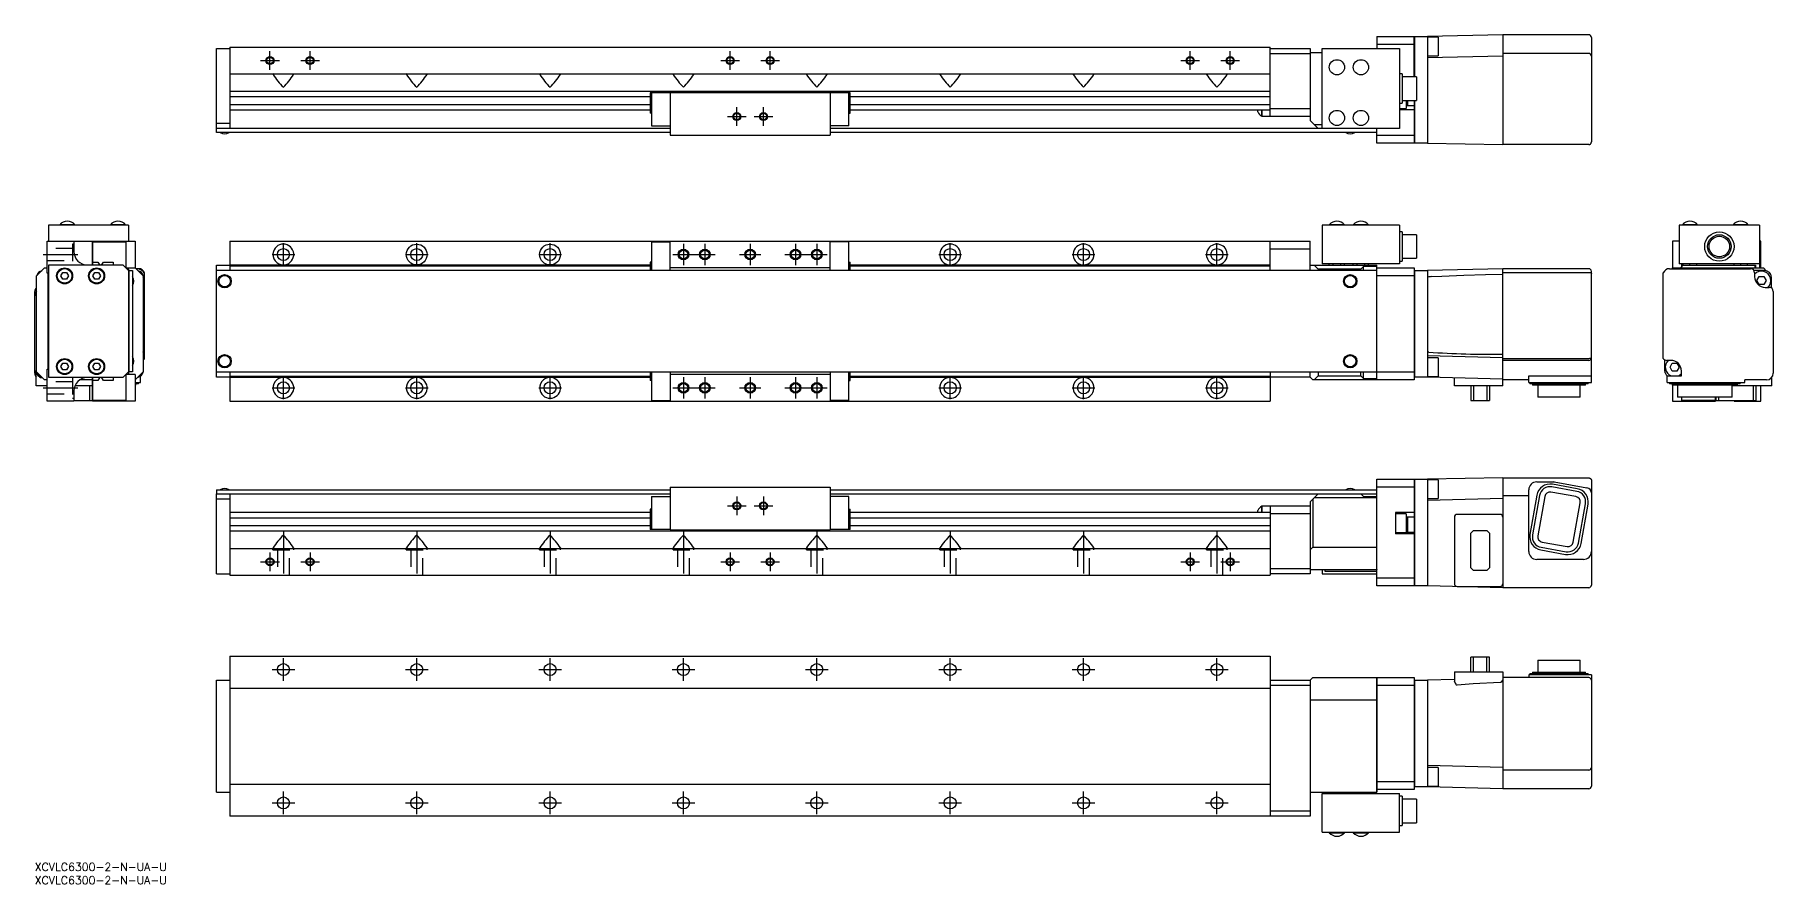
# Model space of a CAD drawing. Extents: x 0 to 652, y -8 to 311.
import ezdxf

# ---------------------------------------------------------------- set-up
doc = ezdxf.new("R2010")
doc.units = 0
doc.header["$LTSCALE"] = 0.5
doc.linetypes.add('CENTER', pattern=[50.8, 31.75, -6.35, 6.35, -6.35])
doc.linetypes.add('DASHED', pattern=[19.05, 12.7, -6.35])
for name, color, linetype in [('MSM_CENTER', 1, 'CENTER'), ('MSM_CONTINUOUS', 7, 'CONTINUOUS'), ('MSM_DASHED', 4, 'DASHED'), ('MSM_NARROW', 5, 'CONTINUOUS'), ('MSM_PART_NUMBER', 7, 'CONTINUOUS')]:
    doc.layers.add(name, color=color, linetype=linetype)
doc.styles.get("Standard").update_dxf_attribs({"font": 'txt.shx', "height": 3, "bigfont": 'bigfont.shx'})

# ---------------------------------------------------------------- blocks, each defined once
blk = doc.blocks.new('*U2')
at = {"layer": 'MSM_PART_NUMBER'}
blk.add_text('XCVLC6300-2-N-UA-U', height=3, dxfattribs=at).set_placement((0, -3))
blk = doc.blocks.new('*U3')
at = {"layer": 'MSM_PART_NUMBER'}
blk.add_text('XCVLC6300-2-N-UA-U', height=3, dxfattribs=at).set_placement((0, -8))

msp = doc.modelspace()

# ---------------------------------------------------------------- linework, layer by layer
at = {"layer": 'MSM_CENTER'}
for p, q in [((84.69, 300.9), (91.69, 300.9)), ((88.19, 297.4), (88.19, 304.4)), ((99.69, 300.9), (106.69, 300.9)), ((103.19, 297.4), (103.19, 304.4)), ((257.19, 300.9), (264.19, 300.9)), ((260.69, 297.4), (260.69, 304.4)), ((272.19, 300.9), (279.19, 300.9)), ((275.69, 297.4), (275.69, 304.4)), ((429.69, 300.9), (436.69, 300.9)), ((433.19, 297.4), (433.19, 304.4)), ((444.69, 300.9), (451.69, 300.9)), ((448.19, 297.4), (448.19, 304.4)), ((263.19, 276.4), (263.19, 283.4)), ((273.19, 276.4), (273.19, 283.4)), ((259.69, 279.9), (266.69, 279.9)), ((269.69, 279.9), (276.69, 279.9)), ((3.2, 228.17), (16.2, 228.17)), ((88.94, 228.17), (97.44, 228.17)), ((93.19, 223.92), (93.19, 232.42)), ((138.94, 228.17), (147.44, 228.17)), ((143.19, 223.92), (143.19, 232.42)), ((188.94, 228.17), (197.44, 228.17)), ((193.19, 223.92), (193.19, 232.42)), ((239.19, 228.17), (255.19, 228.17)), ((243.19, 232.17), (243.19, 224.17)), ((251.19, 232.17), (251.19, 224.17)), ((264.19, 228.17), (272.19, 228.17)), ((268.19, 232.17), (268.19, 224.17)), ((281.19, 228.17), (297.19, 228.17)), ((285.19, 232.17), (285.19, 224.17)), ((293.19, 232.17), (293.19, 224.17)), ((338.94, 228.17), (347.44, 228.17)), ((343.19, 223.92), (343.19, 232.42)), ((388.94, 228.17), (397.44, 228.17)), ((393.19, 223.92), (393.19, 232.42)), ((438.94, 228.17), (447.44, 228.17)), ((443.19, 223.92), (443.19, 232.42)), ((3.2, 178.17), (16.2, 178.17)), ((88.94, 178.17), (97.44, 178.17)), ((93.19, 173.92), (93.19, 182.42)), ((138.94, 178.17), (147.44, 178.17)), ((143.19, 173.92), (143.19, 182.42)), ((188.94, 178.17), (197.44, 178.17)), ((193.19, 173.92), (193.19, 182.42)), ((239.19, 178.17), (255.19, 178.17)), ((243.19, 182.17), (243.19, 174.17)), ((251.19, 182.17), (251.19, 174.17)), ((264.19, 178.17), (272.19, 178.17)), ((268.19, 182.17), (268.19, 174.17)), ((281.19, 178.17), (297.19, 178.17)), ((285.19, 182.17), (285.19, 174.17)), ((293.19, 182.17), (293.19, 174.17)), ((338.94, 178.17), (347.44, 178.17)), ((343.19, 173.92), (343.19, 182.42)), ((388.94, 178.17), (397.44, 178.17)), ((393.19, 173.92), (393.19, 182.42)), ((438.94, 178.17), (447.44, 178.17)), ((443.19, 173.92), (443.19, 182.42)), ((263.19, 137.42), (263.19, 130.42)), ((273.19, 137.42), (273.19, 130.42)), ((259.69, 133.92), (266.69, 133.92)), ((269.69, 133.92), (276.69, 133.92)), ((93.19, 124.42), (93.19, 105.92)), ((143.19, 124.42), (143.19, 105.92)), ((193.19, 124.42), (193.19, 105.92)), ((243.19, 124.42), (243.19, 105.92)), ((293.19, 124.42), (293.19, 105.92)), ((343.19, 124.42), (343.19, 105.92)), ((393.19, 124.42), (393.19, 105.92)), ((443.19, 124.42), (443.19, 105.92)), ((84.69, 112.92), (91.69, 112.92)), ((88.19, 116.42), (88.19, 109.42)), ((99.69, 112.92), (106.69, 112.92)), ((103.19, 116.42), (103.19, 109.42)), ((257.19, 112.92), (264.19, 112.92)), ((260.69, 116.42), (260.69, 109.42)), ((272.19, 112.92), (279.19, 112.92)), ((275.69, 116.42), (275.69, 109.42)), ((429.69, 112.92), (436.69, 112.92)), ((433.19, 116.42), (433.19, 109.42)), ((444.69, 112.92), (451.69, 112.92)), ((448.19, 116.42), (448.19, 109.42)), ((88.94, 72.5), (97.44, 72.5)), ((93.19, 68.25), (93.19, 76.75)), ((138.94, 72.5), (147.44, 72.5)), ((143.19, 68.25), (143.19, 76.75)), ((188.94, 72.5), (197.44, 72.5)), ((193.19, 68.25), (193.19, 76.75)), ((238.94, 72.5), (247.44, 72.5)), ((243.19, 68.25), (243.19, 76.75)), ((288.94, 72.5), (297.44, 72.5)), ((293.19, 68.25), (293.19, 76.75)), ((338.94, 72.5), (347.44, 72.5)), ((343.19, 68.25), (343.19, 76.75)), ((388.94, 72.5), (397.44, 72.5)), ((393.19, 68.25), (393.19, 76.75)), ((438.94, 72.5), (447.44, 72.5)), ((443.19, 68.25), (443.19, 76.75)), ((93.19, 18.25), (93.19, 26.75)), ((143.19, 18.25), (143.19, 26.75)), ((193.19, 18.25), (193.19, 26.75)), ((243.19, 18.25), (243.19, 26.75)), ((293.19, 18.25), (293.19, 26.75)), ((343.19, 18.25), (343.19, 26.75)), ((393.19, 18.25), (393.19, 26.75)), ((443.19, 18.25), (443.19, 26.75)), ((88.94, 22.5), (97.44, 22.5)), ((138.94, 22.5), (147.44, 22.5)), ((188.94, 22.5), (197.44, 22.5)), ((238.94, 22.5), (247.44, 22.5)), ((288.94, 22.5), (297.44, 22.5)), ((338.94, 22.5), (347.44, 22.5)), ((388.94, 22.5), (397.44, 22.5)), ((438.94, 22.5), (447.44, 22.5))]:
    msp.add_line(p, q, dxfattribs=at)
at = {"layer": 'MSM_CONTINUOUS'}
for p, q in [((503.19, 309.9), (503.19, 305.4)), ((503.19, 309.9), (517.19, 309.9)), ((517.19, 306.9), (503.19, 306.9)), ((517.19, 294.83), (517.19, 309.9)), ((517.19, 309.8), (517.29, 309.9)), ((517.29, 309.9), (517.29, 294.83)), ((517.29, 309.9), (522.19, 309.9)), ((550.39, 310.6), (522.19, 309.9)), ((522.19, 309.9), (522.19, 269.9)), ((526.19, 309.67), (522.19, 309.67)), ((526.19, 309.67), (526.19, 302.67)), ((550.39, 310.6), (550.39, 269.4)), ((582.59, 310.6), (550.39, 310.6)), ((583.59, 309.6), (583.59, 270.4)), ((68.19, 275.4), (68.19, 305.4)), ((68.19, 305.4), (73.19, 305.4)), ((73.19, 305.9), (73.19, 275.4)), ((73.19, 305.9), (463.19, 305.9)), ((463.19, 279.9), (463.19, 305.9)), ((463.19, 305.4), (478.19, 305.4)), ((478.19, 303.4), (463.19, 303.4)), ((478.19, 305.4), (478.19, 278.4)), ((478.19, 303.9), (482.69, 303.9)), ((482.69, 305.4), (511.69, 305.4)), ((482.69, 275.4), (482.69, 305.4)), ((511.69, 305.4), (511.69, 275.4)), ((522.19, 302.67), (526.19, 302.67)), ((550.39, 302.6), (522.19, 301.9)), ((582.59, 303.6), (550.39, 303.6)), ((73.19, 295.9), (463.19, 295.9)), ((89.45, 295.9), (89.29, 295.78)), ((89.32, 295.65), (89.29, 295.78)), ((96.93, 295.9), (97.09, 295.78)), ((97.06, 295.65), (97.09, 295.78)), ((139.45, 295.9), (139.29, 295.78)), ((139.32, 295.65), (139.29, 295.78)), ((146.93, 295.9), (147.09, 295.78)), ((147.06, 295.65), (147.09, 295.78)), ((189.45, 295.9), (189.29, 295.78)), ((189.32, 295.65), (189.29, 295.78)), ((196.93, 295.9), (197.09, 295.78)), ((197.06, 295.65), (197.09, 295.78)), ((239.45, 295.9), (239.29, 295.78)), ((239.32, 295.65), (239.29, 295.78)), ((246.93, 295.9), (247.09, 295.78)), ((247.06, 295.65), (247.09, 295.78)), ((289.45, 295.9), (289.29, 295.78)), ((289.32, 295.65), (289.29, 295.78)), ((296.93, 295.9), (297.09, 295.78)), ((297.06, 295.65), (297.09, 295.78)), ((339.45, 295.9), (339.29, 295.78)), ((339.32, 295.65), (339.29, 295.78)), ((346.93, 295.9), (347.09, 295.78)), ((347.06, 295.65), (347.09, 295.78)), ((389.45, 295.9), (389.29, 295.78)), ((389.32, 295.65), (389.29, 295.78)), ((396.93, 295.9), (397.09, 295.78)), ((397.06, 295.65), (397.09, 295.78)), ((439.45, 295.9), (439.29, 295.78)), ((439.32, 295.65), (439.29, 295.78)), ((446.93, 295.9), (447.09, 295.78)), ((447.06, 295.65), (447.09, 295.78)), ((512.69, 295.9), (511.69, 295.9)), ((512.69, 295.9), (512.69, 284.9)), ((517.99, 294.83), (512.69, 294.83)), ((517.99, 294.83), (517.99, 285.98)), ((73.19, 289.4), (463.19, 289.4)), ((73.19, 287.44), (230.69, 287.44)), ((230.69, 288.8), (230.69, 281.2)), ((238.19, 288.8), (230.69, 288.8)), ((231.19, 286.93), (230.69, 286.93)), ((231.19, 288.8), (231.19, 276.4)), ((238.19, 288.9), (298.19, 288.9)), ((238.19, 288.9), (238.19, 272.9)), ((298.19, 288.9), (298.19, 272.9)), ((305.69, 288.8), (298.19, 288.8)), ((305.19, 276.4), (305.19, 288.8)), ((305.19, 286.93), (305.69, 286.93)), ((305.69, 281.2), (305.69, 288.8)), ((305.69, 287.44), (463.19, 287.44)), ((230.69, 284.37), (73.19, 284.37)), ((73.19, 282.4), (230.69, 282.4)), ((231.19, 284.88), (230.69, 284.88)), ((231.19, 281.2), (230.69, 281.2)), ((305.19, 284.88), (305.69, 284.88)), ((305.19, 281.2), (305.69, 281.2)), ((463.19, 284.37), (305.69, 284.37)), ((305.69, 282.4), (463.19, 282.4)), ((458.54, 281.68), (458.54, 282.4)), ((459.99, 280.05), (459.99, 282.4)), ((460.19, 279.9), (460.19, 282.4)), ((463.19, 282.9), (478.19, 282.9)), ((511.69, 284.9), (512.69, 284.9)), ((511.69, 282.9), (514.19, 282.9)), ((517.19, 282.4), (511.69, 282.4)), ((512.69, 285.98), (517.99, 285.98)), ((514.19, 285.98), (514.19, 282.9)), ((514.19, 284.9), (514.69, 284.9)), ((514.19, 284.01), (517.19, 284.01)), ((514.69, 285.98), (514.69, 284.01)), ((517.19, 285.98), (517.19, 269.9)), ((517.29, 285.98), (517.29, 269.9)), ((68.19, 277.4), (73.19, 277.4)), ((238.19, 275.4), (68.19, 275.4)), ((68.29, 275.4), (68.19, 275.3)), ((68.19, 273.9), (68.19, 275.3)), ((238.19, 273.9), (68.19, 273.9)), ((231.19, 276.4), (238.19, 276.4)), ((305.19, 276.4), (298.19, 276.4)), ((511.69, 275.4), (298.19, 275.4)), ((503.19, 273.9), (298.19, 273.9)), ((459.99, 280.05), (460.19, 280.05)), ((478.19, 279.9), (460.19, 279.9)), ((478.19, 278.4), (481.19, 275.4)), ((479.69, 276.9), (482.69, 276.9)), ((503.19, 275.3), (503.09, 275.4)), ((503.19, 269.9), (503.19, 275.4)), ((238.19, 272.9), (298.19, 272.9)), ((503.19, 272.9), (517.19, 272.9)), ((517.19, 269.9), (503.19, 269.9)), ((517.29, 269.9), (517.19, 270)), ((522.19, 269.9), (517.29, 269.9)), ((522.19, 269.9), (550.39, 269.4)), ((582.59, 269.4), (550.39, 269.4)), ((582.59, 269.4), (582.64, 269.4)), ((582.64, 269.4), (582.69, 269.41)), ((582.69, 269.41), (582.74, 269.41)), ((582.74, 269.41), (582.78, 269.42)), ((582.78, 269.42), (582.83, 269.43)), ((582.83, 269.43), (582.87, 269.44)), ((582.87, 269.44), (582.92, 269.46)), ((582.92, 269.46), (582.95, 269.47)), ((582.95, 269.47), (582.98, 269.48)), ((582.98, 269.48), (583.01, 269.49)), ((583.01, 269.49), (583.04, 269.51)), ((583.04, 269.51), (583.07, 269.52)), ((583.07, 269.52), (583.1, 269.54)), ((583.1, 269.54), (583.13, 269.56)), ((583.13, 269.56), (583.15, 269.57)), ((583.15, 269.57), (583.18, 269.59)), ((583.18, 269.59), (583.21, 269.61)), ((583.21, 269.61), (583.23, 269.63)), ((583.23, 269.63), (583.26, 269.65)), ((583.26, 269.65), (583.28, 269.68)), ((583.28, 269.68), (583.31, 269.7)), ((583.31, 269.7), (583.33, 269.72)), ((583.33, 269.72), (583.35, 269.75)), ((583.35, 269.75), (583.37, 269.77)), ((583.37, 269.77), (583.39, 269.8)), ((583.39, 269.8), (583.41, 269.83)), ((583.41, 269.83), (583.43, 269.85)), ((583.43, 269.85), (583.45, 269.89)), ((583.45, 269.89), (583.47, 269.93)), ((583.47, 269.93), (583.49, 269.96)), ((583.49, 269.96), (583.51, 270)), ((583.51, 270), (583.52, 270.04)), ((583.52, 270.04), (583.54, 270.08)), ((583.54, 270.08), (583.55, 270.12)), ((583.55, 270.12), (583.56, 270.16)), ((583.56, 270.16), (583.57, 270.19)), ((583.57, 270.19), (583.58, 270.22)), ((583.58, 270.27), (583.59, 270.3)), ((583.58, 270.25), (583.58, 270.27)), ((583.58, 270.22), (583.58, 270.25)), ((583.59, 270.39), (583.59, 270.4)), ((583.59, 270.36), (583.59, 270.39)), ((583.59, 270.33), (583.59, 270.36)), ((583.59, 270.3), (583.59, 270.33)), ((35.2, 239.17), (5.2, 239.17)), ((5.2, 239.17), (5.2, 233.17)), ((15.05, 239.33), (9.35, 239.33)), ((9.35, 239.33), (9.35, 239.17)), ((15.05, 239.17), (15.05, 239.33)), ((34.05, 239.33), (28.35, 239.33)), ((28.35, 239.33), (28.35, 239.17)), ((34.05, 239.17), (34.05, 239.33)), ((35.2, 239.17), (35.2, 233.17)), ((482.69, 239.17), (482.69, 224.67)), ((511.69, 239.17), (482.69, 239.17)), ((491.04, 239.33), (485.34, 239.33)), ((485.34, 239.33), (485.34, 239.17)), ((491.04, 239.17), (491.04, 239.33)), ((494.34, 239.33), (494.34, 239.17)), ((500.04, 239.33), (494.34, 239.33)), ((500.04, 239.17), (500.04, 239.33)), ((511.69, 239.17), (511.69, 224.67)), ((512.69, 236.67), (511.69, 236.67)), ((512.69, 236.67), (512.69, 225.67)), ((517.99, 235.6), (512.69, 235.6)), ((517.99, 235.6), (517.99, 226.75)), ((646.56, 239.17), (616.56, 239.17)), ((616.56, 239.17), (616.56, 224.67)), ((623.41, 239.33), (617.71, 239.33)), ((617.71, 239.33), (617.71, 239.17)), ((623.41, 239.17), (623.41, 239.33)), ((642.41, 239.33), (636.71, 239.33)), ((636.71, 239.33), (636.71, 239.17)), ((642.41, 239.17), (642.41, 239.33)), ((646.56, 239.17), (646.56, 223.17)), ((4.7, 221.17), (4.7, 233.17)), ((4.7, 233.17), (37.7, 233.17)), ((14.7, 233.17), (14.7, 229.27)), ((21.7, 233.07), (14.7, 233.07)), ((21.7, 224.57), (21.7, 233.17)), ((21.8, 224.17), (21.8, 232.97)), ((21.8, 232.97), (34.2, 232.97)), ((34.2, 232.97), (34.2, 223.17)), ((37.7, 233.17), (37.7, 223.17)), ((73.19, 233.17), (73.19, 222.17)), ((73.19, 233.17), (478.19, 233.17)), ((231.19, 232.97), (238.19, 232.97)), ((231.19, 232.97), (231.19, 222.17)), ((238.19, 222.17), (238.19, 233.17)), ((298.19, 222.17), (298.19, 233.17)), ((305.19, 232.97), (298.19, 232.97)), ((305.19, 222.17), (305.19, 232.97)), ((463.19, 222.17), (463.19, 233.17)), ((478.19, 230.17), (463.19, 230.17)), ((478.19, 222.17), (478.19, 233.17)), ((616.56, 233.17), (614.06, 233.17)), ((614.06, 233.17), (614.06, 223.17)), ((647.06, 233.17), (646.56, 233.17)), ((647.06, 223.17), (647.06, 233.17)), ((3.7, 223.17), (0.7, 220.17)), ((3.7, 223.17), (4.7, 223.17)), ((5.2, 224.17), (5.2, 182.17)), ((33.2, 224.17), (5.2, 224.17)), ((19.7, 224.27), (21.2, 224.27)), ((21.2, 224.17), (21.2, 224.27)), ((21.8, 224.57), (21.7, 224.57)), ((21.8, 225.37), (23.68, 225.37)), ((23.68, 225.37), (24.36, 224.18)), ((25.04, 224.18), (25.72, 225.37)), ((25.72, 225.37), (29.4, 225.37)), ((29.4, 225.37), (29.4, 224.17)), ((35.2, 222.17), (33.2, 224.17)), ((34.4, 223.17), (37.7, 223.17)), ((34.4, 222.97), (34.4, 223.17)), ((34.7, 223.17), (35.2, 222.67)), ((35.2, 222.67), (35.2, 183.17)), ((35.2, 222.17), (36.7, 222.17)), ((35.3, 222.17), (35.3, 184.17)), ((36.7, 222.17), (36.7, 184.17)), ((40.7, 220.17), (37.7, 223.17)), ((38.9, 222.87), (38, 222.87)), ((68.19, 224.17), (73.19, 224.17)), ((68.19, 182.17), (68.19, 224.17)), ((503.19, 222.17), (68.19, 222.17)), ((73.19, 224.27), (230.69, 224.27)), ((73.19, 223.97), (230.69, 223.97)), ((230.69, 225.37), (230.69, 222.17)), ((231.19, 225.37), (230.69, 225.37)), ((298.19, 223.17), (238.19, 223.17)), ((305.19, 225.37), (305.69, 225.37)), ((305.69, 222.17), (305.69, 225.37)), ((305.69, 224.27), (463.19, 224.27)), ((305.69, 223.97), (463.19, 223.97)), ((478.19, 224.17), (503.19, 224.17)), ((479.69, 224.17), (481.19, 222.67)), ((481.19, 222.67), (481.19, 222.17)), ((497.19, 222.67), (481.19, 222.67)), ((511.69, 224.67), (482.69, 224.67)), ((485.31, 224.17), (485.31, 224.67)), ((486.75, 224.17), (486.75, 224.67)), ((489.64, 224.17), (489.64, 224.67)), ((491.08, 224.17), (491.08, 224.67)), ((494.31, 224.17), (494.31, 224.67)), ((495.75, 224.17), (495.75, 224.67)), ((498.19, 223.67), (497.19, 222.67)), ((497.19, 222.17), (497.19, 222.67)), ((498.19, 222.17), (498.19, 223.67)), ((503.19, 223.67), (498.19, 223.67)), ((498.64, 224.17), (498.64, 224.67)), ((500.08, 224.17), (500.08, 224.67)), ((503.19, 181.17), (503.19, 224.17)), ((503.19, 223.17), (517.19, 223.17)), ((511.69, 225.67), (512.69, 225.67)), ((512.69, 226.75), (517.99, 226.75)), ((517.19, 223.17), (517.19, 181.17)), ((517.29, 222.17), (517.19, 222.07)), ((517.29, 222.17), (522.19, 222.17)), ((517.29, 222.17), (517.29, 182.17)), ((550.39, 222.87), (522.19, 222.17)), ((522.19, 222.17), (522.19, 182.17)), ((582.59, 222.87), (550.39, 222.87)), ((550.39, 178.97), (550.39, 222.87)), ((583.59, 180.17), (583.59, 221.87)), ((612.86, 222.87), (643.26, 222.87)), ((614.06, 223.17), (613.76, 222.87)), ((614.06, 223.17), (648.06, 223.17)), ((646.56, 224.67), (616.56, 224.67)), ((618.06, 224.17), (617.06, 223.17)), ((617.56, 223.67), (617.56, 224.67)), ((617.56, 223.17), (617.56, 223.67)), ((618.06, 224.17), (618.06, 224.67)), ((618.06, 224.17), (645.06, 224.17)), ((620.56, 224.17), (620.56, 224.67)), ((623.06, 224.17), (623.06, 224.67)), ((623.56, 223.17), (623.56, 222.87)), ((631.56, 222.87), (631.56, 223.17)), ((637.06, 224.17), (637.06, 224.67)), ((639.56, 224.17), (639.56, 224.67)), ((642.06, 224.17), (642.06, 224.67)), ((648.56, 222.17), (644.53, 222.17)), ((644.96, 223.17), (644.96, 224.17)), ((645.06, 224.17), (645.06, 223.17)), ((649.13, 222.11), (648.06, 223.17)), ((0.7, 184.17), (0.7, 220.17)), ((5, 221.17), (4.7, 221.17)), ((5, 185.17), (5, 221.17)), ((9.76, 220.17), (10.48, 221.42)), ((10.48, 218.92), (9.76, 220.17)), ((10.48, 221.42), (11.92, 221.42)), ((11.92, 218.92), (10.48, 218.92)), ((11.92, 221.42), (12.64, 220.17)), ((12.64, 220.17), (11.92, 218.92)), ((21.76, 220.17), (22.48, 221.42)), ((22.48, 218.92), (21.76, 220.17)), ((22.48, 221.42), (23.92, 221.42)), ((23.92, 218.92), (22.48, 218.92)), ((23.92, 221.42), (24.64, 220.17)), ((24.64, 220.17), (23.92, 218.92)), ((40.7, 220.17), (40.7, 184.17)), ((40.7, 219.76), (40.71, 219.78)), ((40.7, 219.74), (40.7, 219.76)), ((40.7, 219.73), (40.7, 219.74)), ((40.7, 219.72), (40.7, 219.73)), ((40.7, 219.73), (40.7, 219.73)), ((40.7, 219.71), (40.7, 219.72)), ((40.7, 219.72), (40.7, 219.72)), ((40.7, 219.7), (40.7, 219.71)), ((40.7, 219.71), (40.7, 219.71)), ((40.7, 219.71), (40.7, 219.71)), ((40.7, 219.69), (40.7, 219.7)), ((40.7, 219.7), (40.7, 219.7)), ((40.7, 219.7), (40.7, 219.7)), ((40.7, 219.7), (40.7, 219.7)), ((40.7, 219.68), (40.7, 219.69)), ((40.7, 219.69), (40.7, 219.69)), ((40.7, 219.69), (40.7, 219.69)), ((40.7, 219.69), (40.7, 219.69)), ((40.7, 219.69), (40.7, 219.69)), ((40.7, 219.69), (40.7, 219.69)), ((40.7, 219.69), (40.7, 219.69)), ((40.7, 219.69), (40.7, 219.69)), ((40.7, 219.67), (40.7, 219.68)), ((40.7, 219.68), (40.7, 219.68)), ((40.7, 219.68), (40.7, 219.68)), ((40.7, 219.68), (40.7, 219.68)), ((40.7, 219.68), (40.7, 219.68)), ((40.7, 219.68), (40.7, 219.68)), ((40.7, 219.68), (40.7, 219.68)), ((40.7, 219.68), (40.7, 219.68)), ((40.7, 219.68), (40.7, 219.68)), ((40.7, 219.68), (40.7, 219.68)), ((40.7, 219.68), (40.7, 219.68)), ((40.7, 219.68), (40.7, 219.68)), ((40.71, 219.85), (40.72, 219.89)), ((40.71, 219.82), (40.71, 219.85)), ((40.71, 219.78), (40.71, 219.82)), ((40.72, 219.89), (40.8, 220.12)), ((40.8, 220.12), (40.94, 220.41)), ((40.94, 220.41), (41.08, 220.63)), ((41.08, 220.63), (41.2, 220.79)), ((41.2, 189.23), (41.2, 221.35)), ((517.19, 220.17), (503.19, 220.17)), ((522.19, 219.67), (522.29, 219.73)), ((523.52, 219.89), (527.58, 220.12)), ((527.58, 220.12), (535.71, 220.41)), ((535.71, 220.41), (543.84, 220.63)), ((543.84, 220.63), (550.39, 220.79)), ((582.59, 221.35), (550.39, 221.35)), ((583.43, 221.26), (583.52, 221.21)), ((583.52, 221.21), (583.59, 221.13)), ((583.59, 221.13), (583.59, 221.12)), ((610.56, 189.23), (610.56, 221.35)), ((644.76, 221.37), (644.76, 219.87)), ((645.6, 218.44), (646.46, 219.94)), ((646.46, 216.94), (645.6, 218.44)), ((646.46, 219.94), (648.19, 219.94)), ((648.19, 216.94), (646.46, 216.94)), ((648.19, 219.94), (649.06, 218.44)), ((649.06, 218.44), (648.19, 216.94)), ((648.76, 215.87), (650.26, 215.87)), ((651.06, 220.17), (651, 220.24)), ((651.06, 215.64), (651.06, 219.67)), ((0, 183.67), (0, 214.37)), ((651.76, 214.37), (651.76, 183.67)), ((40.7, 191.66), (40.7, 191.67)), ((40.7, 191.67), (40.7, 191.67)), ((40.7, 191.67), (40.7, 191.67)), ((40.7, 191.67), (40.7, 191.67)), ((40.7, 191.67), (40.7, 191.67)), ((40.7, 191.67), (40.7, 191.67)), ((40.7, 191.67), (40.7, 191.67)), ((40.7, 191.67), (40.7, 191.67)), ((40.7, 191.67), (40.7, 191.67)), ((40.7, 191.67), (40.7, 191.67)), ((40.7, 191.67), (40.7, 191.67)), ((40.7, 191.67), (40.7, 191.67)), ((40.7, 191.67), (40.7, 191.67)), ((40.7, 191.67), (40.7, 191.67)), ((40.7, 191.67), (40.7, 191.67)), ((40.7, 191.67), (40.7, 191.67)), ((40.7, 191.67), (40.7, 191.67)), ((40.7, 191.67), (40.7, 191.67)), ((40.7, 191.67), (40.7, 191.67)), ((40.7, 191.67), (40.7, 191.67)), ((40.7, 191.65), (40.7, 191.66)), ((40.7, 191.66), (40.7, 191.66)), ((40.7, 191.66), (40.7, 191.66)), ((40.7, 191.66), (40.7, 191.66)), ((40.7, 191.66), (40.7, 191.66)), ((40.7, 191.66), (40.7, 191.66)), ((40.7, 191.66), (40.7, 191.66)), ((40.7, 191.66), (40.7, 191.66)), ((40.7, 191.64), (40.7, 191.65)), ((40.7, 191.65), (40.7, 191.65)), ((40.7, 191.65), (40.7, 191.65)), ((40.7, 191.65), (40.7, 191.65)), ((40.7, 191.63), (40.7, 191.64)), ((40.7, 191.64), (40.7, 191.64)), ((40.7, 191.61), (40.7, 191.63)), ((40.7, 191.63), (40.7, 191.63)), ((40.7, 191.6), (40.7, 191.61)), ((40.71, 191.58), (40.7, 191.6)), ((40.71, 191.56), (40.71, 191.58)), ((40.72, 191.54), (40.71, 191.56)), ((40.72, 191.5), (40.72, 191.54)), ((40.74, 191.46), (40.72, 191.5)), ((40.75, 191.42), (40.74, 191.46)), ((40.78, 191.36), (40.75, 191.42)), ((40.82, 191.28), (40.78, 191.36)), ((41.12, 190.85), (40.82, 191.28)), ((41.2, 190.76), (41.12, 190.85)), ((522.21, 191.66), (522.19, 191.67)), ((550.39, 189.47), (522.19, 190.17)), ((526.19, 189.41), (522.19, 189.41)), ((522.31, 191.63), (522.21, 191.66)), ((522.46, 191.6), (522.31, 191.63)), ((522.59, 191.58), (522.46, 191.6)), ((526.19, 189.41), (526.19, 182.41)), ((550.39, 189.23), (582.59, 189.23)), ((583.4, 189.35), (583.5, 189.4)), ((583.5, 189.4), (583.57, 189.48)), ((583.57, 189.48), (583.59, 189.57)), ((0.5, 178.97), (0.5, 184.04)), ((0.7, 184.17), (3.7, 181.17)), ((4.7, 173.17), (4.7, 185.17)), ((4.7, 185.17), (5, 185.17)), ((9.76, 186.17), (10.48, 187.42)), ((10.48, 184.92), (9.76, 186.17)), ((10.48, 187.42), (11.92, 187.42)), ((11.92, 184.92), (10.48, 184.92)), ((11.92, 187.42), (12.64, 186.17)), ((12.64, 186.17), (11.92, 184.92)), ((21.76, 186.17), (22.48, 187.42)), ((22.48, 184.92), (21.76, 186.17)), ((22.48, 187.42), (23.92, 187.42)), ((23.92, 184.92), (22.48, 184.92)), ((23.92, 187.42), (24.64, 186.17)), ((24.64, 186.17), (23.92, 184.92)), ((33.2, 182.17), (35.2, 184.17)), ((34.2, 183.17), (34.2, 173.37)), ((34.4, 183.17), (34.4, 183.37)), ((37.7, 183.17), (34.4, 183.17)), ((36.7, 184.17), (35.2, 184.17)), ((37.7, 181.17), (40.7, 184.17)), ((37.7, 183.17), (37.7, 173.17)), ((39.7, 180.17), (39.7, 182.67)), ((68.19, 184.17), (517.19, 184.17)), ((73.19, 184.17), (73.19, 173.17)), ((230.69, 184.17), (230.69, 180.97)), ((231.19, 184.17), (231.19, 173.37)), ((238.19, 184.17), (238.19, 173.17)), ((298.19, 183.17), (238.19, 183.17)), ((298.19, 184.17), (298.19, 173.17)), ((305.19, 173.37), (305.19, 184.17)), ((305.69, 180.97), (305.69, 184.17)), ((463.19, 184.17), (463.19, 173.17)), ((478.19, 182.17), (478.19, 184.17)), ((481.19, 182.67), (479.69, 181.17)), ((481.19, 184.17), (481.19, 182.67)), ((481.19, 182.67), (497.19, 182.67)), ((497.19, 182.67), (497.19, 184.17)), ((497.19, 182.67), (498.19, 181.67)), ((498.19, 181.67), (498.19, 184.17)), ((582.59, 188.47), (550.39, 188.47)), ((560.09, 180.17), (560.09, 182.67)), ((560.09, 182.67), (583.59, 182.67)), ((611.06, 188.71), (611.06, 184.67)), ((611.06, 184.17), (611.13, 184.11)), ((613.36, 188.47), (611.86, 188.47)), ((612.06, 180.17), (612.06, 182.67)), ((612.06, 182.67), (617.36, 182.67)), ((613.07, 185.91), (613.93, 187.41)), ((613.93, 184.41), (613.07, 185.91)), ((613.93, 187.41), (615.67, 187.41)), ((615.67, 184.41), (613.93, 184.41)), ((615.67, 187.41), (616.53, 185.91)), ((616.53, 185.91), (615.67, 184.41)), ((617.36, 182.67), (617.36, 184.47)), ((4.7, 178.97), (0.5, 178.97)), ((4.7, 181.17), (3.7, 181.17)), ((5.2, 182.17), (33.2, 182.17)), ((14.7, 177.07), (14.7, 173.17)), ((21.7, 178.97), (15.08, 178.97)), ((21.7, 181.17), (16.84, 181.17)), ((21.2, 182.07), (19.7, 182.07)), ((20.5, 178.97), (20.5, 173.47)), ((21.2, 182.07), (21.2, 182.17)), ((21.5, 178.97), (21.5, 173.47)), ((21.7, 173.17), (21.7, 181.77)), ((21.7, 181.77), (21.8, 181.77)), ((21.8, 173.37), (21.8, 182.17)), ((23.68, 180.97), (21.8, 180.97)), ((24.36, 182.17), (23.68, 180.97)), ((25.72, 180.97), (25.04, 182.17)), ((29.4, 180.97), (25.72, 180.97)), ((29.4, 182.17), (29.4, 180.97)), ((37.7, 180.17), (39.7, 180.17)), ((38.87, 179.67), (37.7, 179.67)), ((37.87, 179.17), (37.7, 179.17)), ((37.87, 179.17), (37.87, 179.67)), ((38.87, 179.67), (38.87, 180.17)), ((73.19, 182.17), (68.19, 182.17)), ((230.69, 182.37), (73.19, 182.37)), ((230.69, 182.07), (73.19, 182.07)), ((231.19, 180.97), (230.69, 180.97)), ((305.19, 180.97), (305.69, 180.97)), ((463.19, 182.37), (305.69, 182.37)), ((463.19, 182.07), (305.69, 182.07)), ((478.19, 182.17), (463.19, 182.17)), ((478.19, 182.17), (479.19, 181.17)), ((503.09, 181.17), (479.19, 181.17)), ((498.19, 181.67), (503.09, 181.67)), ((503.09, 181.67), (503.19, 181.82)), ((503.09, 181.17), (503.09, 181.67)), ((503.19, 181.27), (503.09, 181.17)), ((517.19, 181.17), (503.19, 181.17)), ((517.19, 182.27), (517.29, 182.17)), ((522.19, 182.17), (517.29, 182.17)), ((522.19, 182.41), (526.19, 182.41)), ((550.39, 181.47), (522.19, 182.17)), ((532.24, 178.97), (532.24, 181.93)), ((550.39, 178.97), (532.24, 178.97)), ((538.39, 178.97), (538.39, 173.47)), ((539.39, 178.97), (539.39, 173.47)), ((544.39, 178.97), (544.39, 173.47)), ((545.39, 178.97), (545.39, 173.47)), ((560.09, 181.17), (550.39, 181.17)), ((560.09, 180.17), (583.59, 180.17)), ((560.46, 180.17), (560.46, 179.67)), ((582.44, 179.67), (560.46, 179.67)), ((561.46, 179.67), (561.46, 179.17)), ((581.44, 179.17), (561.46, 179.17)), ((563.46, 179.17), (563.46, 174.67)), ((579.44, 174.67), (579.44, 179.17)), ((581.44, 179.17), (581.44, 179.67)), ((582.44, 179.67), (582.44, 180.17)), ((612.06, 180.17), (641.16, 180.17)), ((612.89, 180.17), (612.89, 179.67)), ((639.33, 179.67), (612.89, 179.67)), ((613.89, 179.67), (613.89, 179.17)), ((638.33, 179.17), (613.89, 179.17)), ((614.06, 179.17), (614.06, 173.17)), ((615.89, 179.17), (615.89, 174.67)), ((636.33, 174.67), (636.33, 179.17)), ((651.26, 178.97), (636.33, 178.97)), ((638.33, 179.17), (638.33, 179.67)), ((639.33, 179.67), (639.33, 180.17)), ((641.16, 180.17), (641.16, 181.17)), ((649.26, 181.17), (641.16, 181.17)), ((644.26, 178.97), (644.26, 173.47)), ((645.26, 178.97), (645.26, 173.47)), ((647.06, 173.17), (647.06, 178.97)), ((651.26, 178.97), (651.26, 182.17)), ((14.7, 173.17), (4.7, 173.17)), ((14.7, 173.47), (21.5, 173.47)), ((21.7, 174.67), (21.5, 174.67)), ((37.7, 173.17), (21.7, 173.17)), ((34.2, 173.37), (21.8, 173.37)), ((73.19, 173.17), (463.19, 173.17)), ((231.19, 173.37), (238.19, 173.37)), ((305.19, 173.37), (298.19, 173.37)), ((538.39, 173.47), (545.39, 173.47)), ((579.44, 174.67), (563.46, 174.67)), ((614.06, 173.17), (630.06, 173.17)), ((636.33, 174.67), (615.89, 174.67)), ((617.56, 173.37), (617.56, 174.67)), ((629.96, 173.37), (617.56, 173.37)), ((629.96, 174.67), (629.96, 173.37)), ((630.06, 173.17), (630.06, 174.67)), ((630.26, 174.67), (630.26, 173.47)), ((630.26, 173.47), (645.26, 173.47)), ((631.26, 174.67), (631.26, 173.47)), ((637.06, 173.47), (637.06, 173.17)), ((637.06, 173.17), (647.06, 173.17)), ((503.19, 103.92), (503.19, 143.92)), ((503.19, 143.92), (517.19, 143.92)), ((517.19, 143.92), (517.19, 103.92)), ((517.29, 143.92), (517.19, 143.82)), ((517.29, 143.92), (517.29, 103.92)), ((517.29, 143.92), (522.19, 143.92)), ((550.39, 144.42), (522.19, 143.92)), ((522.19, 143.92), (522.19, 103.92)), ((526.19, 143.68), (522.19, 143.68)), ((526.19, 143.68), (526.19, 136.68)), ((550.39, 144.42), (550.39, 103.22)), ((550.39, 144.42), (582.59, 144.42)), ((582.59, 144.42), (582.64, 144.41)), ((582.64, 144.41), (582.69, 144.41)), ((582.69, 144.41), (582.73, 144.41)), ((582.73, 144.41), (582.78, 144.4)), ((582.78, 144.4), (582.82, 144.39)), ((582.82, 144.39), (582.87, 144.38)), ((582.87, 144.38), (582.91, 144.36)), ((582.91, 144.36), (582.95, 144.35)), ((582.95, 144.35), (582.98, 144.34)), ((582.98, 144.34), (583, 144.33)), ((583, 144.33), (583.03, 144.31)), ((583.03, 144.31), (583.06, 144.3)), ((583.06, 144.3), (583.09, 144.28)), ((583.09, 144.28), (583.12, 144.27)), ((583.12, 144.27), (583.15, 144.25)), ((583.15, 144.25), (583.17, 144.23)), ((583.17, 144.23), (583.2, 144.21)), ((583.2, 144.21), (583.23, 144.19)), ((583.23, 144.19), (583.25, 144.17)), ((583.25, 144.17), (583.27, 144.15)), ((583.27, 144.15), (583.3, 144.13)), ((583.3, 144.13), (583.32, 144.1)), ((583.32, 144.1), (583.34, 144.08)), ((583.34, 144.08), (583.36, 144.05)), ((583.36, 144.05), (583.38, 144.03)), ((583.38, 144.03), (583.4, 144)), ((583.4, 144), (583.42, 143.98)), ((583.42, 143.98), (583.44, 143.94)), ((583.44, 143.94), (583.46, 143.91)), ((583.46, 143.91), (583.48, 143.87)), ((583.48, 143.87), (583.5, 143.83)), ((583.5, 143.83), (583.52, 143.8)), ((583.52, 143.8), (583.53, 143.76)), ((583.53, 143.76), (583.55, 143.72)), ((583.55, 143.72), (583.56, 143.68)), ((583.56, 143.68), (583.56, 143.65)), ((583.56, 143.65), (583.57, 143.62)), ((583.57, 143.62), (583.58, 143.59)), ((583.58, 143.59), (583.58, 143.55)), ((583.58, 143.55), (583.59, 143.52)), ((583.59, 143.52), (583.59, 143.49)), ((583.59, 143.49), (583.59, 143.45)), ((583.59, 143.45), (583.59, 143.42)), ((583.59, 143.42), (583.59, 104.22)), ((583.59, 143.42), (583.59, 143.42)), ((68.19, 139.92), (68.19, 138.52)), ((68.19, 139.92), (238.19, 139.92)), ((68.19, 138.52), (68.29, 138.42)), ((68.19, 138.42), (238.19, 138.42)), ((68.19, 108.42), (68.19, 138.42)), ((73.19, 138.42), (73.19, 107.92)), ((231.19, 137.42), (231.19, 125.02)), ((231.19, 137.42), (238.19, 137.42)), ((238.19, 140.92), (238.19, 124.92)), ((238.19, 140.92), (298.19, 140.92)), ((298.19, 140.92), (298.19, 124.92)), ((298.19, 139.92), (503.19, 139.92)), ((298.19, 138.42), (503.19, 138.42)), ((305.19, 137.42), (298.19, 137.42)), ((305.19, 125.02), (305.19, 137.42)), ((478.19, 135.42), (481.19, 138.42)), ((503.09, 136.92), (479.69, 136.92)), ((497.19, 138.42), (498.19, 137.42)), ((498.19, 137.42), (503.19, 137.42)), ((503.09, 138.42), (503.19, 138.52)), ((503.09, 109.92), (503.09, 137.42)), ((503.19, 136.87), (503.09, 136.92)), ((517.19, 140.92), (503.19, 140.92)), ((560.09, 137.62), (550.39, 137.62)), ((560.09, 116.82), (560.09, 139.92)), ((563.17, 137.97), (560.53, 123.2)), ((564.15, 137.79), (561.52, 123.03)), ((563.09, 142.92), (569.5, 142.92)), ((566.12, 137.44), (563.49, 122.67)), ((577.8, 137.39), (568.44, 139.06)), ((578.15, 139.36), (568.8, 141.03)), ((578.32, 140.34), (568.97, 142.01)), ((569.68, 142.9), (581.94, 140.71)), ((73.19, 136.42), (68.19, 136.42)), ((230.69, 131.42), (73.19, 131.42)), ((230.69, 132.62), (230.69, 125.02)), ((231.19, 132.62), (230.69, 132.62)), ((305.19, 132.62), (305.69, 132.62)), ((305.69, 125.02), (305.69, 132.62)), ((463.19, 131.42), (305.69, 131.42)), ((458.54, 131.42), (458.54, 132.14)), ((459.99, 131.42), (459.99, 133.77)), ((460.19, 133.77), (459.99, 133.77)), ((460.19, 133.92), (478.19, 133.92)), ((460.19, 131.42), (460.19, 133.92)), ((463.19, 133.92), (463.19, 107.92)), ((478.19, 130.92), (463.19, 130.92)), ((478.19, 135.42), (478.19, 108.42)), ((479.19, 136.42), (479.19, 118.42)), ((517.19, 131.42), (510.19, 131.42)), ((510.19, 131.42), (510.19, 123.42)), ((514.19, 130.92), (510.19, 130.92)), ((514.19, 130.92), (514.19, 123.92)), ((522.19, 136.68), (526.19, 136.68)), ((550.39, 136.62), (522.19, 135.92)), ((549.39, 130.72), (533.24, 130.72)), ((576.78, 120.3), (579.41, 135.07)), ((578.75, 119.95), (581.38, 134.72)), ((579.73, 119.77), (582.37, 134.54)), ((73.19, 129.45), (230.69, 129.45)), ((230.69, 126.38), (73.19, 126.38)), ((463.19, 124.42), (73.19, 124.42)), ((231.19, 128.94), (230.69, 128.94)), ((231.19, 126.89), (230.69, 126.89)), ((238.19, 125.02), (230.69, 125.02)), ((238.19, 124.92), (298.19, 124.92)), ((305.69, 125.02), (298.19, 125.02)), ((305.19, 128.94), (305.69, 128.94)), ((305.19, 126.89), (305.69, 126.89)), ((305.69, 129.45), (463.19, 129.45)), ((463.19, 126.38), (305.69, 126.38)), ((510.19, 123.92), (514.19, 123.92)), ((514.19, 129.81), (517.19, 129.81)), ((514.69, 128.92), (514.19, 128.92)), ((517.19, 123.95), (514.19, 123.95)), ((514.69, 129.81), (514.69, 123.95)), ((532.24, 129.72), (532.24, 104.72)), ((538.39, 123.72), (539.39, 124.72)), ((539.39, 124.72), (544.39, 124.72)), ((544.39, 124.72), (545.39, 123.72)), ((73.19, 117.92), (463.19, 117.92)), ((89.32, 118.17), (89.29, 118.04)), ((89.45, 117.92), (89.29, 118.04)), ((96.93, 117.92), (97.09, 118.04)), ((97.06, 118.17), (97.09, 118.04)), ((139.32, 118.17), (139.29, 118.04)), ((139.45, 117.92), (139.29, 118.04)), ((146.93, 117.92), (147.09, 118.04)), ((147.06, 118.17), (147.09, 118.04)), ((189.32, 118.17), (189.29, 118.04)), ((189.45, 117.92), (189.29, 118.04)), ((196.93, 117.92), (197.09, 118.04)), ((197.06, 118.17), (197.09, 118.04)), ((239.32, 118.17), (239.29, 118.04)), ((239.45, 117.92), (239.29, 118.04)), ((246.93, 117.92), (247.09, 118.04)), ((247.06, 118.17), (247.09, 118.04)), ((289.32, 118.17), (289.29, 118.04)), ((289.45, 117.92), (289.29, 118.04)), ((296.93, 117.92), (297.09, 118.04)), ((297.06, 118.17), (297.09, 118.04)), ((339.32, 118.17), (339.29, 118.04)), ((339.45, 117.92), (339.29, 118.04)), ((346.93, 117.92), (347.09, 118.04)), ((347.06, 118.17), (347.09, 118.04)), ((389.32, 118.17), (389.29, 118.04)), ((389.45, 117.92), (389.29, 118.04)), ((396.93, 117.92), (397.09, 118.04)), ((397.06, 118.17), (397.09, 118.04)), ((439.32, 118.17), (439.29, 118.04)), ((439.45, 117.92), (439.29, 118.04)), ((446.93, 117.92), (447.09, 118.04)), ((447.06, 118.17), (447.09, 118.04)), ((478.19, 117.42), (479.19, 118.42)), ((479.19, 118.42), (503.09, 118.42)), ((503.09, 118.42), (503.19, 118.46)), ((517.19, 123.42), (510.19, 123.42)), ((538.39, 110.72), (538.39, 123.72)), ((545.39, 123.72), (545.39, 110.72)), ((564.58, 117.4), (573.93, 115.73)), ((564.75, 118.38), (574.1, 116.71)), ((565.1, 120.35), (574.46, 118.68)), ((580.59, 113.82), (563.09, 113.82)), ((68.19, 108.42), (73.19, 108.42)), ((73.19, 107.92), (463.19, 107.92)), ((463.19, 110.42), (478.19, 110.42)), ((478.19, 108.42), (463.19, 108.42)), ((503.09, 109.92), (478.19, 109.92)), ((482.69, 109.92), (482.69, 108.42)), ((482.69, 108.42), (503.19, 108.42)), ((483.69, 109.92), (483.69, 109.42)), ((483.69, 109.42), (503.19, 109.42)), ((503.19, 110.02), (503.09, 109.92)), ((503.19, 106.92), (517.19, 106.92)), ((539.39, 109.72), (538.39, 110.72)), ((544.39, 109.72), (539.39, 109.72)), ((545.39, 110.72), (544.39, 109.72)), ((517.19, 103.92), (503.19, 103.92)), ((517.19, 104.02), (517.29, 103.92)), ((522.19, 103.92), (517.29, 103.92)), ((550.39, 103.22), (522.19, 103.92)), ((533.24, 103.72), (549.39, 103.72)), ((582.59, 103.22), (550.39, 103.22)), ((73.19, 77.5), (463.19, 77.5)), ((73.19, 77.5), (73.19, 17.5)), ((463.19, 77.5), (463.19, 17.5)), ((532.24, 71.7), (532.24, 68.16)), ((532.24, 71.7), (550.39, 71.7)), ((538.39, 71.7), (538.39, 77.2)), ((545.39, 77.2), (538.39, 77.2)), ((539.39, 71.7), (539.39, 77.2)), ((544.39, 71.7), (544.39, 77.2)), ((545.39, 71.7), (545.39, 77.2)), ((550.39, 71.7), (550.39, 27.8)), ((563.46, 76), (579.44, 76)), ((563.46, 76), (563.46, 71.5)), ((579.44, 71.5), (579.44, 76)), ((68.19, 68.5), (73.19, 68.5)), ((68.19, 26.5), (68.19, 68.5)), ((73.19, 65.5), (463.19, 65.5)), ((463.19, 68.5), (478.19, 68.5)), ((478.19, 66.5), (463.19, 66.5)), ((478.19, 68.5), (479.19, 69.5)), ((478.19, 68.5), (478.19, 17.5)), ((479.19, 69.5), (503.09, 69.5)), ((503.09, 26.5), (503.09, 69.5)), ((503.09, 69.5), (503.19, 69.4)), ((503.19, 69.5), (517.19, 69.5)), ((503.19, 69.5), (503.19, 26.5)), ((517.19, 66.5), (503.19, 66.5)), ((517.19, 69.5), (517.19, 27.5)), ((517.19, 68.4), (517.29, 68.5)), ((517.29, 68.5), (522.19, 68.5)), ((517.29, 68.5), (517.29, 28.5)), ((532.24, 68.75), (522.19, 68.5)), ((522.19, 68.5), (522.19, 28.5)), ((532.25, 68.07), (532.24, 68.16)), ((533.03, 66.7), (532.94, 66.78)), ((533.14, 66.65), (533.03, 66.7)), ((533.24, 66.64), (533.14, 66.65)), ((536.25, 66.91), (533.24, 66.64)), ((539.27, 67.12), (536.25, 66.91)), ((549.39, 67.67), (539.27, 67.12)), ((549.49, 67.68), (549.39, 67.67)), ((549.59, 67.71), (549.49, 67.68)), ((549.69, 67.76), (549.59, 67.71)), ((550.38, 68.61), (550.34, 68.49)), ((550.39, 68.71), (550.38, 68.61)), ((582.59, 69.5), (550.39, 69.5)), ((560.09, 70.5), (560.09, 69.5)), ((583.59, 70.5), (560.09, 70.5)), ((560.46, 71), (582.44, 71)), ((560.46, 71), (560.46, 70.5)), ((561.46, 71.5), (581.44, 71.5)), ((561.46, 71.5), (561.46, 71)), ((581.44, 71), (581.44, 71.5)), ((582.44, 70.5), (582.44, 71)), ((583.59, 70.5), (583.59, 28.8)), ((503.09, 61), (478.19, 61)), ((503.19, 60.96), (503.09, 61)), ((550.39, 35.8), (522.19, 36.5)), ((526.19, 35.74), (522.19, 35.74)), ((526.19, 35.74), (526.19, 28.74)), ((582.59, 34.8), (550.39, 34.8)), ((68.19, 26.5), (73.19, 26.5)), ((73.19, 29.5), (463.19, 29.5)), ((478.19, 26.5), (503.19, 26.5)), ((485.31, 26.5), (485.31, 26)), ((486.75, 26.5), (486.75, 26)), ((489.64, 26.5), (489.64, 26)), ((491.08, 26.5), (491.08, 26)), ((494.31, 26.5), (494.31, 26)), ((495.75, 26.5), (495.75, 26)), ((498.64, 26.5), (498.64, 26)), ((500.08, 26.5), (500.08, 26)), ((503.19, 30.5), (517.19, 30.5)), ((517.19, 27.5), (503.19, 27.5)), ((517.29, 28.5), (517.19, 28.6)), ((522.19, 28.5), (517.29, 28.5)), ((522.19, 28.74), (526.19, 28.74)), ((550.39, 27.8), (522.19, 28.5)), ((582.59, 27.8), (550.39, 27.8)), ((482.69, 11.5), (482.69, 26)), ((482.69, 26), (511.69, 26)), ((511.69, 11.5), (511.69, 26)), ((512.69, 25), (511.69, 25)), ((512.69, 25), (512.69, 14)), ((517.99, 23.93), (512.69, 23.93)), ((517.99, 23.93), (517.99, 15.08)), ((478.19, 17.5), (73.19, 17.5)), ((463.19, 19.5), (478.19, 19.5)), ((511.69, 14), (512.69, 14)), ((512.69, 15.08), (517.99, 15.08)), ((482.69, 11.5), (511.69, 11.5)), ((485.34, 11.5), (485.34, 11.34)), ((485.34, 11.34), (491.04, 11.34)), ((491.04, 11.34), (491.04, 11.5)), ((494.34, 11.5), (494.34, 11.34)), ((494.34, 11.34), (500.04, 11.34)), ((500.04, 11.34), (500.04, 11.5))]:
    msp.add_line(p, q, dxfattribs=at)
for centre, radius in [((88.19, 300.9), 1.23), ((103.19, 300.9), 1.23), ((260.69, 300.9), 1.23), ((275.69, 300.9), 1.23), ((433.19, 300.9), 1.23), ((448.19, 300.9), 1.23), ((488.19, 298.4), 2.85), ((497.19, 298.4), 2.85), ((263.19, 279.9), 1.23), ((273.19, 279.9), 1.23), ((488.19, 279.4), 2.85), ((497.19, 279.4), 2.85), ((631.56, 231.17), 5.5), ((631.56, 231.17), 4.42), ((631.56, 231.17), 3.83), ((93.19, 228.17), 2.25), ((143.19, 228.17), 3.9), ((143.19, 228.17), 2.25), ((193.19, 228.17), 3.9), ((193.19, 228.17), 2.25), ((243.19, 228.17), 1.62), ((251.19, 228.17), 1.62), ((268.19, 228.17), 1.62), ((285.19, 228.17), 1.62), ((293.19, 228.17), 1.62), ((343.19, 228.17), 2.25), ((393.19, 228.17), 2.25), ((443.19, 228.17), 2.25), ((11.2, 220.17), 3), ((11.2, 220.17), 2.75), ((23.2, 220.17), 3), ((23.2, 220.17), 2.75), ((71.19, 218.17), 2.5), ((71.19, 218.17), 2.15), ((493.19, 218.17), 2.5), ((493.19, 218.17), 2.15), ((11.2, 186.17), 3), ((23.2, 186.17), 3), ((71.19, 188.17), 2.5), ((71.19, 188.17), 2.15), ((493.19, 188.17), 2.5), ((493.19, 188.17), 2.15), ((11.2, 186.17), 2.75), ((23.2, 186.17), 2.75), ((93.19, 178.17), 2.25), ((143.19, 178.17), 2.25), ((193.19, 178.17), 2.25), ((243.19, 178.17), 1.62), ((251.19, 178.17), 1.62), ((268.19, 178.17), 1.62), ((285.19, 178.17), 1.62), ((293.19, 178.17), 1.62), ((343.19, 178.17), 2.25), ((393.19, 178.17), 2.25), ((443.19, 178.17), 2.25), ((263.19, 133.92), 1.23), ((273.19, 133.92), 1.23), ((88.19, 112.92), 1.23), ((103.19, 112.92), 1.23), ((260.69, 112.92), 1.23), ((275.69, 112.92), 1.23), ((433.19, 112.92), 1.23), ((448.19, 112.92), 1.23), ((93.19, 72.5), 2.25), ((143.19, 72.5), 2.25), ((193.19, 72.5), 2.25), ((243.19, 72.5), 2.25), ((293.19, 72.5), 2.25), ((343.19, 72.5), 2.25), ((393.19, 72.5), 2.25), ((443.19, 72.5), 2.25), ((93.19, 22.5), 2.25), ((143.19, 22.5), 2.25), ((193.19, 22.5), 2.25), ((243.19, 22.5), 2.25), ((293.19, 22.5), 2.25), ((343.19, 22.5), 2.25), ((393.19, 22.5), 2.25), ((443.19, 22.5), 2.25)]:
    msp.add_circle(centre, radius, dxfattribs=at)
for centre, radius, start, end in [((582.59, 309.6), 1, 0, 90), ((582.59, 302.6), 1, 0, 90), ((119.22, 316.09), 36.22, 214.36154, 224.05773), ((67.16, 316.09), 36.22, 315.94227, 325.63846), ((169.22, 316.09), 36.22, 214.36154, 224.05773), ((117.16, 316.09), 36.22, 315.94227, 325.63846), ((219.22, 316.09), 36.22, 214.36154, 224.05773), ((167.16, 316.09), 36.22, 315.94227, 325.63846), ((269.22, 316.09), 36.22, 214.36154, 224.05773), ((217.16, 316.09), 36.22, 315.94227, 325.63846), ((319.22, 316.09), 36.22, 214.36154, 224.05773), ((267.16, 316.09), 36.22, 315.94227, 325.63846), ((369.22, 316.09), 36.22, 214.36154, 224.05773), ((317.16, 316.09), 36.22, 315.94227, 325.63846), ((419.22, 316.09), 36.22, 214.36154, 224.05773), ((367.16, 316.09), 36.22, 315.94227, 325.63846), ((469.22, 316.09), 36.22, 214.36154, 224.05773), ((417.16, 316.09), 36.22, 315.94227, 325.63846), ((461.55, 282.9), 3.25, 202.06099, 241.2734), ((71.19, 276.4), 3, 236.44269, 303.55734), ((493.19, 276.4), 3, 236.44269, 303.55734), ((12.2, 236.97), 3.7, 39.62184, 140.37816), ((31.2, 236.97), 3.7, 39.62184, 140.37816), ((488.19, 236.97), 3.7, 39.62184, 140.37817), ((497.19, 236.97), 3.7, 39.62184, 140.37817), ((620.56, 236.97), 3.7, 39.62184, 140.37815), ((639.56, 236.97), 3.7, 39.62184, 140.37815), ((19.7, 229.27), 5, 180, 270), ((93.19, 228.17), 3.9, 163.61734, 269.99999), ((93.19, 228.17), 3.9, 270, 163.61731), ((343.19, 228.17), 3.9, 16.38267, 270), ((343.19, 228.17), 3.9, 270.0001, 16.38257), ((393.19, 228.17), 3.9, 16.38267, 270), ((393.19, 228.17), 3.9, 270.0001, 16.38257), ((443.19, 228.17), 3.9, 163.61738, 269.99995), ((443.19, 228.17), 3.9, 16.38267, 163.61733), ((443.19, 228.17), 3.9, 270.00004, 16.38263), ((3.2, 219.67), 2.5, 103.05194, 166.94806), ((3.2, 219.67), 2.4, 107.11443, 162.88557), ((38.2, 219.67), 3.2, 20.36413, 90), ((38.2, 219.67), 2.5, 13.05194, 76.94806), ((38.9, 220.37), 2.5, 23.07392, 90), ((38.2, 219.67), 2.4, 17.11443, 72.88557), ((582.59, 221.87), 1, 0, 90), ((612.86, 220.37), 2.5, 90, 156.92608), ((643.26, 221.37), 1.5, 0, 90), ((647.33, 218.44), 3.5, 312.91068, 137.08932), ((648.56, 219.67), 2.5, 0, 90), ((1.5, 214.37), 1.5, 122.23095, 180), ((34.2, 218.17), 3, 326.44269, 33.55731), ((523.94, 211.81), 8.09, 93.00843, 101.80955), ((582.66, 218.27), 3.08, 75.50815, 91.23152), ((648.76, 219.87), 4, 180, 270), ((650.26, 214.37), 1.5, 0, 90), ((2.2, 212.67), 2.2, 132.98589, 180), ((34.2, 188.17), 3, 326.44269, 33.55731), ((39.2, 191.67), 2.2, 312.98589, 335.38002), ((39.9, 189.97), 1.5, 302.23095, 330.07356), ((547.52, 563.06), 372.31, 266.16128, 270.44261), ((582.59, 189.47), 1, 270, 0), ((582.66, 191.58), 2.35, 268.41453, 288.4535), ((611.86, 189.97), 1.5, 209.92644, 270), ((3.2, 184.67), 3.2, 180, 212.46175), ((2.5, 183.67), 2.5, 180, 216.8699), ((3.29, 184.78), 2.89, 194.9203, 231.65058), ((3.2, 184.67), 2.5, 193.05194, 256.94806), ((3.2, 184.67), 2.4, 197.11443, 252.88557), ((3.2, 184.67), 2.75, 231.8078, 264.50776), ((38.2, 184.67), 2.5, 283.05194, 346.94806), ((38.2, 184.67), 2.4, 287.11443, 342.88557), ((613.56, 184.67), 2.5, 180, 233.1301), ((614.8, 185.91), 3.5, 132.91068, 247.62721), ((613.36, 184.47), 4, 0, 90), ((614.8, 185.91), 3.5, 292.37279, 317.08932), ((649.26, 183.67), 2.5, 270, 0), ((19.7, 177.07), 5, 90, 180), ((93.19, 178.17), 3.9, 90.0001, 196.38257), ((93.19, 178.17), 3.9, 196.38267, 90.00002), ((143.19, 178.17), 3.9, 90.0001, 196.38257), ((143.19, 178.17), 3.9, 196.38267, 90.00002), ((193.19, 178.17), 3.9, 90.0001, 196.38257), ((193.19, 178.17), 3.9, 196.38267, 90.00002), ((343.19, 178.17), 3.9, 90.0001, 196.38257), ((343.19, 178.17), 3.9, 196.38267, 343.61733), ((343.19, 178.17), 3.9, 343.61733, 90), ((393.19, 178.17), 3.9, 90.0001, 196.38257), ((393.19, 178.17), 3.9, 196.38267, 343.61733), ((393.19, 178.17), 3.9, 343.61733, 90), ((443.19, 178.17), 3.9, 90.00006, 196.38261), ((443.19, 178.17), 3.9, 196.38267, 343.61733), ((443.19, 178.17), 3.9, 343.61738, 89.99995), ((71.19, 137.42), 3, 56.44269, 123.55731), ((493.19, 137.42), 3, 56.44269, 123.55731), ((563.09, 139.92), 3, 90, 180), ((568.09, 137.09), 5, 79.87533, 169.87533), ((568.09, 137.09), 4, 79.87533, 169.87533), ((568.09, 137.09), 2, 79.87533, 169.87533), ((569.5, 141.92), 1, 79.87533, 90), ((577.44, 135.42), 2, 349.87533, 79.87533), ((577.44, 135.42), 4, 349.87533, 79.87533), ((577.44, 135.42), 5, 349.87533, 79.87533), ((581.59, 138.74), 2, 0, 79.87533), ((461.55, 130.92), 3.25, 118.7266, 157.93901), ((533.24, 129.72), 1, 90, 180), ((549.39, 129.72), 1, 0, 90), ((119.22, 97.73), 36.22, 135.94227, 145.63846), ((67.16, 97.73), 36.22, 34.36154, 44.05773), ((169.22, 97.73), 36.22, 135.94227, 145.63846), ((117.16, 97.73), 36.22, 34.36154, 44.05773), ((219.22, 97.73), 36.22, 135.94227, 145.63846), ((167.16, 97.73), 36.22, 34.36154, 44.05773), ((269.22, 97.73), 36.22, 135.94227, 145.63846), ((217.16, 97.73), 36.22, 34.36154, 44.05773), ((319.22, 97.73), 36.22, 135.94227, 145.63846), ((267.16, 97.73), 36.22, 34.36154, 44.05773), ((369.22, 97.73), 36.22, 135.94227, 145.63846), ((317.16, 97.73), 36.22, 34.36154, 44.05773), ((419.22, 97.73), 36.22, 135.94227, 145.63846), ((367.16, 97.73), 36.22, 34.36154, 44.05773), ((469.22, 97.73), 36.22, 135.94227, 145.63846), ((417.16, 97.73), 36.22, 34.36154, 44.05773), ((565.46, 122.32), 5, 169.87533, 259.87533), ((565.46, 122.32), 4, 169.87533, 259.87533), ((565.46, 122.32), 2, 169.87533, 259.87533), ((574.81, 120.65), 5, 259.87533, 349.87533), ((574.81, 120.65), 4, 259.87533, 349.87533), ((574.81, 120.65), 2, 259.87533, 349.87533), ((563.09, 116.82), 3, 180, 270), ((580.59, 116.82), 3, 270, 0), ((533.24, 104.72), 1, 180, 270), ((549.39, 104.72), 1, 270, 0), ((582.59, 104.22), 1, 270, 0), ((535.09, 68.77), 2.92, 193.9171, 222.85033), ((548.91, 69.11), 1.56, 300.05304, 336.70459), ((582.59, 68.5), 1, 0, 90), ((582.59, 35.8), 1, 270, 0), ((582.59, 28.8), 1, 270, 0), ((488.19, 13.7), 3.7, 219.62183, 320.37817), ((497.19, 13.7), 3.7, 219.62183, 320.37817)]:
    msp.add_arc(centre, radius, start, end, dxfattribs=at)
at = {"layer": 'MSM_DASHED'}
for p, q in [((14.2, 230.42), (4.7, 230.42)), ((14.2, 232.07), (14.2, 224.27)), ((14.7, 232.07), (14.2, 232.07)), ((4.7, 225.92), (14.2, 225.92)), ((14.2, 224.27), (19.7, 224.27)), ((14.2, 180.42), (4.7, 180.42)), ((14.2, 182.07), (14.2, 174.27)), ((19.7, 182.07), (14.2, 182.07)), ((4.7, 175.92), (14.2, 175.92)), ((14.2, 174.27), (14.7, 174.27)), ((89.29, 117.42), (89.29, 118.04)), ((89.29, 117.42), (97.09, 117.42)), ((90.94, 117.42), (90.94, 107.92)), ((95.44, 107.92), (95.44, 117.42)), ((97.09, 117.42), (97.09, 118.04)), ((139.29, 117.42), (139.29, 118.04)), ((139.29, 117.42), (147.09, 117.42)), ((140.94, 117.42), (140.94, 107.92)), ((145.44, 107.92), (145.44, 117.42)), ((147.09, 117.42), (147.09, 118.04)), ((189.29, 117.42), (189.29, 118.04)), ((189.29, 117.42), (197.09, 117.42)), ((190.94, 117.42), (190.94, 107.92)), ((195.44, 107.92), (195.44, 117.42)), ((197.09, 117.42), (197.09, 118.04)), ((239.29, 117.42), (239.29, 118.04)), ((239.29, 117.42), (247.09, 117.42)), ((240.94, 117.42), (240.94, 107.92)), ((245.44, 107.92), (245.44, 117.42)), ((247.09, 117.42), (247.09, 118.04)), ((289.29, 117.42), (289.29, 118.04)), ((289.29, 117.42), (297.09, 117.42)), ((290.94, 117.42), (290.94, 107.92)), ((295.44, 107.92), (295.44, 117.42)), ((297.09, 117.42), (297.09, 118.04)), ((339.29, 117.42), (339.29, 118.04)), ((339.29, 117.42), (347.09, 117.42)), ((340.94, 117.42), (340.94, 107.92)), ((345.44, 107.92), (345.44, 117.42)), ((347.09, 117.42), (347.09, 118.04)), ((389.29, 117.42), (389.29, 118.04)), ((389.29, 117.42), (397.09, 117.42)), ((390.94, 117.42), (390.94, 107.92)), ((395.44, 107.92), (395.44, 117.42)), ((397.09, 117.42), (397.09, 118.04)), ((439.29, 117.42), (439.29, 118.04)), ((439.29, 117.42), (447.09, 117.42)), ((440.94, 117.42), (440.94, 107.92)), ((445.44, 107.92), (445.44, 117.42)), ((447.09, 117.42), (447.09, 118.04))]:
    msp.add_line(p, q, dxfattribs=at)
at = {"layer": 'MSM_NARROW'}
for centre, radius in [((88.19, 300.9), 1.5), ((103.19, 300.9), 1.5), ((260.69, 300.9), 1.5), ((275.69, 300.9), 1.5), ((433.19, 300.9), 1.5), ((448.19, 300.9), 1.5), ((263.19, 279.9), 1.5), ((273.19, 279.9), 1.5), ((243.19, 228.17), 2), ((251.19, 228.17), 2), ((268.19, 228.17), 2), ((285.19, 228.17), 2), ((293.19, 228.17), 2), ((243.19, 178.17), 2), ((251.19, 178.17), 2), ((268.19, 178.17), 2), ((285.19, 178.17), 2), ((293.19, 178.17), 2), ((263.19, 133.92), 1.5), ((273.19, 133.92), 1.5), ((88.19, 112.92), 1.5), ((103.19, 112.92), 1.5), ((260.69, 112.92), 1.5), ((275.69, 112.92), 1.5), ((433.19, 112.92), 1.5), ((448.19, 112.92), 1.5)]:
    msp.add_circle(centre, radius, dxfattribs=at)

# ---------------------------------------------------------------- block references
at = {"layer": 'MSM_CONTINUOUS'}
for name in ['*U2', '*U3']:
    msp.add_blockref(name, (0, 0), dxfattribs=at)

doc.saveas('drawing.dxf')
